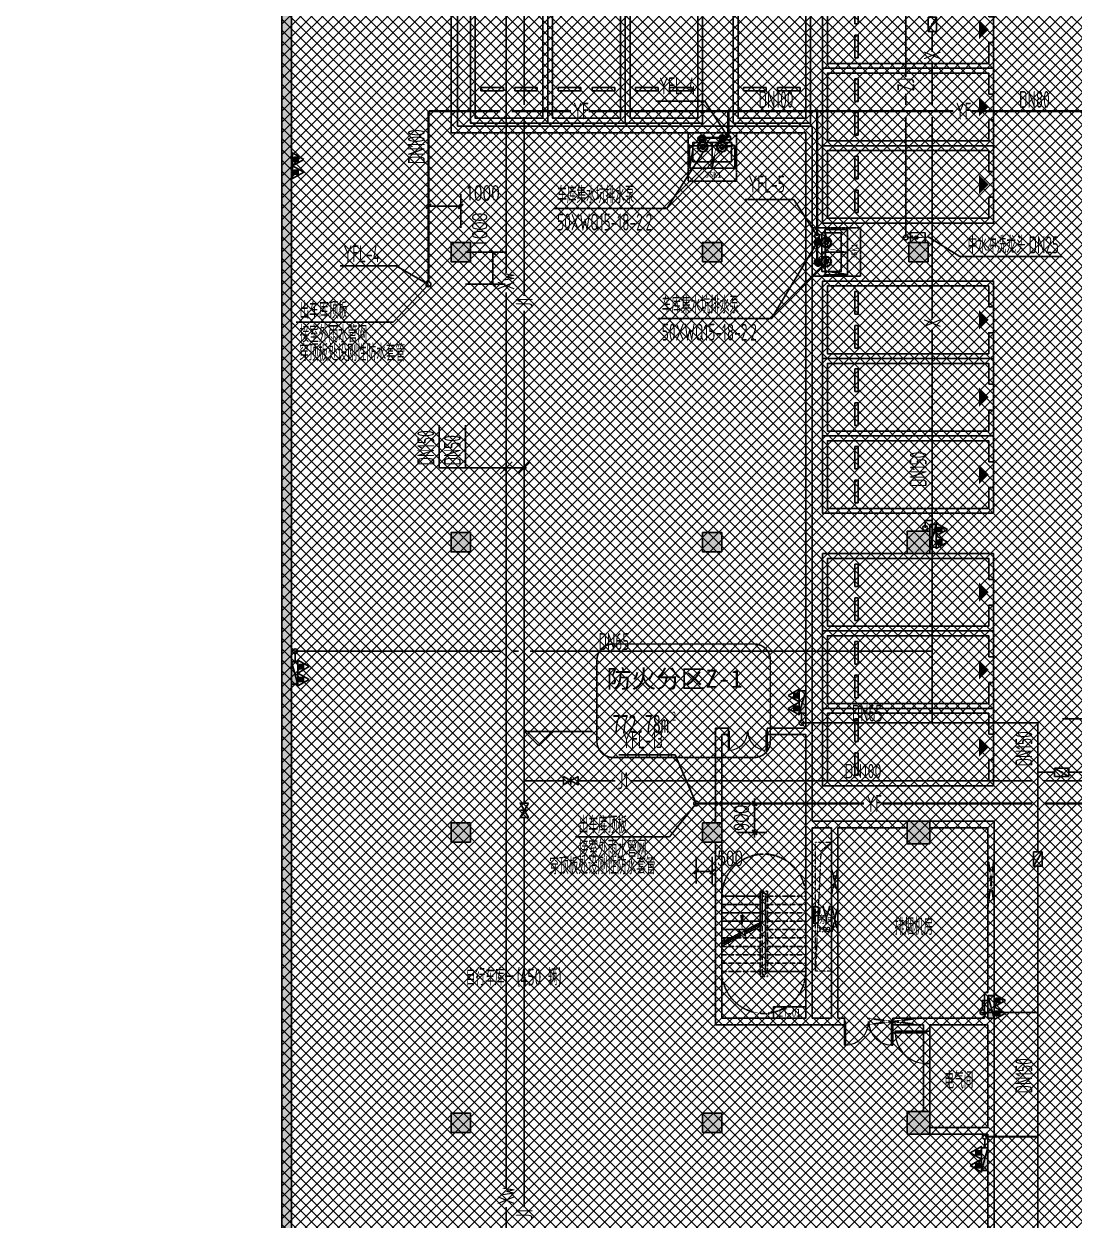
# Model space of a CAD drawing. Extents: x -2120532 to 1934524, y -1331911 to 424203.
# Drawn here: x -103459 to -70884, y -277279 to -240185 of the extents above; entities that cross this region are included whole.
import ezdxf
from ezdxf.enums import TextEntityAlignment as Align

# ---------------------------------------------------------------- set-up
doc = ezdxf.new("R2010")
doc.units = 0
doc.header["$LTSCALE"] = 10
for name, pattern in [('( Hidden )', [0.375, 0.25, -0.125]), ('DASH', [0.35, 0.25, -0.1]), ('排水', [1.1, 1, -0.1])]:
    doc.linetypes.add(name, pattern=pattern)
for name, color, linetype in [('0-绿', 3, 'Continuous'), ('0-蓝', 5, 'Continuous'), ('00-停车位', 67, 'Continuous'), ('A-COLUMN', 8, 'Continuous'), ('A-ROOM_NAME', 23, 'Continuous'), ('A-STAIR', 3, 'Continuous'), ('A-WALL', 2, 'Continuous'), ('DIM_ELEV', 3, 'Continuous'), ('DIM_SYMB', 3, 'Continuous'), ('DOOR_FIRE', 8, 'Continuous'), ('PUB_HATCH', 8, 'Continuous'), ('SPACE', 7, 'Continuous'), ('SRC-03F$0$A-SYMB-NUMB-T', 4, 'Continuous'), ('SRC-03F$0$A-WALL', 7, 'Continuous'), ('STAIR', 2, 'Continuous'), ('W-DIM_压力废', 3, 'Continuous'), ('W-DIM_消防', 3, 'Continuous'), ('W-DIM_给水', 3, 'Continuous'), ('W-EQUIP_消火栓', 7, 'Continuous'), ('W-EQUIP_灭火器', 7, 'Continuous'), ('W-PIPE-中水', 122, 'Continuous'), ('W-PIPE-压力废', 31, 'Continuous'), ('W-PIPE-消防', 1, 'Continuous'), ('W-PIPE-消防中', 1, 'Continuous'), ('W-PIPE-给水', 3, 'Continuous'), ('W-TEXT_中水', 7, 'Continuous'), ('W-TEXT_压力废', 7, 'Continuous'), ('W-TEXT_消防', 7, 'Continuous'), ('W-TEXT_给水', 7, 'Continuous'), ('W-TWT_DIM', 3, 'Continuous'), ('W-TWT_LEAD', 3, 'Continuous'), ('W-TWT_TEXT', 7, 'Continuous'), ('W-VALVE_中水', 7, 'Continuous'), ('W-VALVE_压力废', 7, 'Continuous'), ('W-VALVE_废水', 7, 'Continuous'), ('W-VALVE_消防', 7, 'Continuous'), ('W-VALVE_给水', 7, 'Continuous'), ('W-VPIPE-中水', 122, 'Continuous'), ('W-VPIPE-压力废', 31, 'Continuous'), ('W-VPIPE-消防', 1, 'Continuous'), ('WINDOW', 8, 'Continuous'), ('画水辅助', 6, 'Continuous'), ('集水坑', 4, 'Continuous')]:
    doc.layers.add(name, color=color, linetype=linetype)
doc.layers.add('GPS-污水', color=2, linetype='排水', lineweight=40)
doc.layers.add('HOLE', color=52, linetype='Continuous', lineweight=15)
doc.styles.add('8B2_01', font='simhei.ttf', dxfattribs={"width": 0.8})
doc.styles.add('8B2_02', font='tssdeng.shx', dxfattribs={"width": 0.6, "bigfont": 'TSSDCHN.shx'})
doc.styles.add('_TCH_DIM_T3', font='SIMPLEX', dxfattribs={"width": 0.705882, "bigfont": 'GBCBIG'})
doc.styles.add('_TCH_SPACE', font='SIMPLEX', dxfattribs={"height": 5, "bigfont": 'GBCBIG'})
doc.styles.add('_TWT_PIPEDN', font='TSSDENG', dxfattribs={"width": 0.8, "height": 3.5, "bigfont": 'TSSDCHN'})
doc.styles.add('SRC-03F$0$ECADI-TXT', font='simplex.shx', dxfattribs={"bigfont": 'hztxt.shx'})
doc.styles.get("Standard").update_dxf_attribs({"font": 'TSSDENG.shx', "width": 0.7, "bigfont": 'TSSDCHN.shx'})
doc.styles.add('黑体', font='simhei.ttf', dxfattribs={"width": 0.65})
doc.dimstyles.new('_TWT_ARCH&&150', dxfattribs={"dimtxt": 446.25, "dimasz": 150, "dimexe": 375, "dimexo": 450, "dimgap": 189.375, "dimtad": 1, "dimdec": 0, "dimzin": 0, "dimdsep": 46, "dimtxsty": '_TCH_DIM_T3', "dimblk": 'ARCHTICK', "dimcen": 0.09, "dimclrt": 7, "dimazin": 2, "dimtfac": 1, "dimtdec": 0, "dimtix": 1, "dimtmove": 2, "dimatfit": 3, "dimfxl": 0, "dimtolj": 1, "dimtzin": 0, "dimarcsym": 0})

# ---------------------------------------------------------------- blocks, each defined once
blk = doc.blocks.new('集水坑1500x1500')
blk.add_line((750, -300), (750, -900))
at = {"linetype": '( Hidden )'}
blk.add_lwpolyline([(0, 0), (1500, 0), (1500, -1500), (0, -1500)], close=True, dxfattribs=at)
blk.add_lwpolyline([(150, -900), (150, -300), (1350, -300), (1350, -900)], close=True)
blk = doc.blocks.new('A$C2E841D35')
at = {"color": 7, "ltscale": 100}
for p, q in [((292, 381), (181, 381)), ((292, 219), (181, 219)), ((292, -219), (181, -219)), ((292, -381), (181, -381))]:
    blk.add_line(p, q, dxfattribs=at)
for centre, radius in [((150, 297), 86.2), ((150, 297), 86.2), ((430, 300), 159), ((430, 300), 159), ((430, 300), 140), ((430, 300), 140), ((430, 300), 73.2), ((430, 300), 73.2), ((150, 300), 62), ((430, 300), 56.6), ((430, 300), 56.6), ((150, -303), 86.2), ((150, -303), 86.2), ((150, -300), 62), ((430, -300), 159), ((430, -300), 159), ((430, -300), 140), ((430, -300), 140), ((430, -300), 73.2), ((430, -300), 73.2), ((430, -300), 56.6), ((430, -300), 56.6)]:
    blk.add_circle(centre, radius, dxfattribs=at)
blk = doc.blocks.new('$ATTACHMENT$00000186')
for points, const_width in [([(0, 0), (-273, 0)], 30), ([(-273, 54), (-273, -66)], 15)]:
    blk.add_lwpolyline(points, dxfattribs=dict(const_width=const_width))
at = {"const_width": 62.5}
blk.add_lwpolyline([(-139, 2, -1), (-201, 2, -1)], format="xyb", close=True, dxfattribs=at)
blk = doc.blocks.new('A$C5BDE0F02')
blk.add_lwpolyline([(0, -100), (0, 100), (-300, 100), (-300, -100)], close=True)
at = {"xscale": 0.75, "yscale": -0.75, "zscale": 0.75}
blk.add_blockref('$ATTACHMENT$00000186', (-50, 0), dxfattribs=at)
blk = doc.blocks.new('l99')
at = {"layer": 'W-TWT_TEXT'}
for p, q in [((92541, -196910), (92091, -196460)), ((94175, -196460), (92091, -196460)), ((92541, -196910), (92991, -196460))]:
    blk.add_line(p, q, dxfattribs=at)
blk = doc.blocks.new('车位2400x5300')
at = {"layer": '00-停车位', "color": 251}
for p, q in [((-875, -1000), (-175, -1000)), ((-875, -1100), (-875, -1000)), ((-875, -1100), (-175, -1100)), ((-175, -1100), (-175, -1000)), ((175, -1000), (875, -1000)), ((175, -1100), (175, -1000)), ((175, -1100), (875, -1100)), ((875, -1100), (875, -1000)), ((400, -5300), (-400, -5300))]:
    blk.add_line(p, q, dxfattribs=at)
blk.add_lwpolyline([(400, -5150), (400, -5300), (1200, -5300), (1200, 0), (-1200, 0), (-1200, -5300), (-400, -5300), (-400, -5150), (-1050, -5150), (-1050, -150), (1050, -150), (1050, -5150), (400, -5150)], dxfattribs=at)
blk.add_lwpolyline([(0, -5150, 0, 600, 0), (0, -4850, 600, 600, 0)], format="xyseb", dxfattribs=at)
blk = doc.blocks.new('A$C10817FE3')
at = {"layer": '0-蓝', "color": 9, "linetype": 'DASH', "ltscale": 3, "const_width": 50}
blk.add_lwpolyline([(-198462, -100423), (-194083, -100423, 0.414214), (-193583, -99923), (-193583, -97403, 0.414214), (-194083, -96903), (-198462, -96903, 0.414214), (-198962, -97403), (-198962, -99923, 0.414214)], format="xyb", close=True, dxfattribs=at)
at = {"layer": '0-绿', "color": 0, "linetype": 'DASH', "style": '黑体'}
blk.add_text('防火分区Z-1', height=563.3, dxfattribs=at).set_placement((-198665, -98262))
at = {"layer": '0-绿', "color": 0, "linetype": 'DASH', "style": '黑体', "width": 0.65}
for s, height, p in [('2', 282, (-196634, -99279)), ('772.78m', 563.3, (-198477, -99654))]:
    blk.add_text(s, height=height, dxfattribs=at).set_placement(p)
blk = doc.blocks.new('人防集水坑')
at = {"layer": 'GPS-污水', "color": 8, "linetype": '排水'}
for centre in [(307561, 701151), (307561, 700451)]:
    blk.add_circle(centre, 75, dxfattribs=at)
at = {"layer": '集水坑', "color": 8, "linetype": 'DASH', "ltscale": 0.5}
blk.add_lwpolyline([(306241, 700051), (306241, 701551), (307741, 701551), (307741, 700051)], close=True, dxfattribs=at)
at = {"layer": '集水坑', "color": 8, "linetype": 'Continuous', "ltscale": 0.5}
for points in [[(306641, 701501), (306641, 700801), (307341, 700801), (307341, 701501)], [(306641, 700801), (306641, 700101), (307341, 700101), (307341, 700801)]]:
    blk.add_lwpolyline(points, close=True, dxfattribs=at)
at = {"layer": '集水坑', "color": 8, "linetype": 'DASH', "ltscale": 0.5}
for points in [[(307341, 700801), (307237, 701397), (306641, 701501)], [(307347, 700101), (307243, 700697), (306647, 700801)]]:
    blk.add_lwpolyline(points, dxfattribs=at)
blk = doc.blocks.new('SRC-03F$0$ECADI-TAG-CODE')
at = {"layer": 'SRC-03F$0$A-SYMB-NUMB-T', "color": 1}
blk.add_lwpolyline([(3.41, 8.1), (13.41, 8.1), (13.41, 4.6), (3.41, 4.6)], close=True, dxfattribs=at)
at = {"layer": 'SRC-03F$0$A-SYMB-NUMB-T', "style": 'SRC-03F$0$ECADI-TXT', "width": 0.7}
blk.add_attdef('CODE', text='', height=2.5, dxfattribs=at).set_placement((8.41, 6.35), align=Align.MIDDLE_CENTER)
blk = doc.blocks.new('_FZH')
blk.add_lwpolyline([(-0.5, -0.5), (0.5, -0.5), (0.5, 0.5), (-0.5, 0.5)], close=True)
at = {"layer": 'PUB_HATCH'}
blk.add_solid([(-0.5, -0.5), (0.5, -0.5), (-0.5, 0.5), (0.5, 0.5)], dxfattribs=at)
blk = doc.blocks.new('$DorLib2D$00000002')
for p, q in [((-0.5, 0), (-0.5, 0.4875)), ((-0.475, 0.4875), (-0.5, 0.4875)), ((-0.475, 0), (-0.475, 0.4875)), ((0.475, 0), (0.475, 0.4875)), ((0.475, 0.4875), (0.5, 0.4875)), ((0.5, 0), (0.5, 0.4875)), ((-0.5, 0), (-0.475, 0)), ((0.5, 0), (0.475, 0))]:
    blk.add_line(p, q)
at = {"lineweight": 13}
for centre, start, end in [((-0.4875, 0), 0, 88.53072), ((0.4875, 0), 91.46928, 180)]:
    blk.add_arc(centre, 0.4875, start, end, dxfattribs=at)
blk = doc.blocks.new('$DorLib2D$00000001')
for p, q in [((0.45, 0.975), (0.5, 0.975)), ((0.45, 0), (0.45, 0.975)), ((0.5, 0), (0.5, 0.975)), ((0.5, 0), (0.45, 0))]:
    blk.add_line(p, q)
at = {"lineweight": 13}
blk.add_arc((0.475, 0), 0.975, 91.4693, 180, dxfattribs=at)
blk = doc.blocks.new('_ArchTick')
at = {"color": 0, "linetype": 'ByBlock', "const_width": 0.4}
blk.add_lwpolyline([(-0.5, -0.5), (0.5, 0.5)], dxfattribs=at)
blk = doc.blocks.new('*D242')
at = {"layer": 'Defpoints', "color": 0, "transparency": 16777216}
for p in [(-89909, -245840), (-90909, -246960), (-89909, -246960)]:
    blk.add_point(p, dxfattribs=at)
at = {"layer": 'W-TWT_DIM', "color": 0, "lineweight": -2, "transparency": 16777216}
for p, q in [((-90909, -246510), (-90909, -245465)), ((-89909, -246510), (-89909, -245465)), ((-90909, -245840), (-89909, -245840))]:
    blk.add_line(p, q, dxfattribs=at)
at = {"layer": 'W-TWT_DIM', "color": 0, "lineweight": -2, "transparency": 16777216, "xscale": 150, "yscale": 150, "zscale": 150, "rotation": 180}
blk.add_blockref('_ArchTick', (-90909, -245840), dxfattribs=at)
at = {"layer": 'W-TWT_DIM', "color": 0, "lineweight": -2, "transparency": 16777216, "xscale": 150, "yscale": 150, "zscale": 150}
blk.add_blockref('_ArchTick', (-89909, -245840), dxfattribs=at)
at = {"layer": 'W-TWT_DIM', "color": 7, "transparency": 16777216, "insert": (-89234, -245427), "char_height": 446.2, "attachment_point": 5, "style": '_TCH_DIM_T3'}
blk.add_mtext('\\A1;1000', dxfattribs=at)
blk = doc.blocks.new('*D243')
at = {"layer": 'Defpoints', "color": 0, "transparency": 16777216}
for p in [(-90209, -247260), (-88909, -247260), (-90209, -248260)]:
    blk.add_point(p, dxfattribs=at)
at = {"layer": 'W-TWT_DIM', "color": 0, "lineweight": -2, "transparency": 16777216}
for p, q in [((-89759, -247260), (-88534, -247260)), ((-88909, -248260), (-88909, -247260)), ((-89759, -248260), (-88534, -248260))]:
    blk.add_line(p, q, dxfattribs=at)
at = {"layer": 'W-TWT_DIM', "color": 0, "lineweight": -2, "transparency": 16777216, "xscale": 150, "yscale": 150, "zscale": 150}
for p, rotation in [((-88909, -247260), 90), ((-88909, -248260), 270)]:
    blk.add_blockref('_ArchTick', p, dxfattribs=dict(at, rotation=rotation))
at = {"layer": 'W-TWT_DIM', "color": 7, "transparency": 16777216, "insert": (-89321, -246585), "char_height": 446.2, "attachment_point": 5, "rotation": 90, "style": '_TCH_DIM_T3'}
blk.add_mtext('\\A1;1000', dxfattribs=at)
blk = doc.blocks.new('*D272')
at = {"layer": 'Defpoints', "color": 0, "transparency": 16777216}
for p in [(-82609, -265560), (-82109, -265560), (-82109, -266469)]:
    blk.add_point(p, dxfattribs=at)
at = {"layer": 'W-TWT_DIM', "color": 0, "lineweight": -2, "transparency": 16777216}
for p, q in [((-82609, -266010), (-82609, -266844)), ((-82109, -266010), (-82109, -266844)), ((-82609, -266469), (-82109, -266469))]:
    blk.add_line(p, q, dxfattribs=at)
at = {"layer": 'W-TWT_DIM', "color": 0, "lineweight": -2, "transparency": 16777216, "xscale": 150, "yscale": 150, "zscale": 150, "rotation": 180}
blk.add_blockref('_ArchTick', (-82609, -266469), dxfattribs=at)
at = {"layer": 'W-TWT_DIM', "color": 0, "lineweight": -2, "transparency": 16777216, "xscale": 150, "yscale": 150, "zscale": 150}
blk.add_blockref('_ArchTick', (-82109, -266469), dxfattribs=at)
at = {"layer": 'W-TWT_DIM', "color": 7, "transparency": 16777216, "insert": (-81554, -266057), "char_height": 446.2, "attachment_point": 5, "style": '_TCH_DIM_T3'}
blk.add_mtext('\\A1;500', dxfattribs=at)
blk = doc.blocks.new('*D273')
at = {"layer": 'Defpoints', "color": 0, "transparency": 16777216}
for p in [(-81809, -264360), (-80793, -264360), (-81809, -265260)]:
    blk.add_point(p, dxfattribs=at)
at = {"layer": 'W-TWT_DIM', "color": 0, "lineweight": -2, "transparency": 16777216}
for p, q in [((-81359, -264360), (-80418, -264360)), ((-80793, -264360), (-80793, -264210)), ((-80793, -265260), (-80793, -264360)), ((-81359, -265260), (-80418, -265260)), ((-80793, -265260), (-80793, -265410))]:
    blk.add_line(p, q, dxfattribs=at)
at = {"layer": 'W-TWT_DIM', "color": 0, "lineweight": -2, "transparency": 16777216, "xscale": 150, "yscale": 150, "zscale": 150}
for p, rotation in [((-80793, -264360), 270), ((-80793, -265260), 90)]:
    blk.add_blockref('_ArchTick', p, dxfattribs=dict(at, rotation=rotation))
at = {"layer": 'W-TWT_DIM', "color": 7, "transparency": 16777216, "insert": (-81205, -264810), "char_height": 446.2, "attachment_point": 5, "rotation": 90, "style": '_TCH_DIM_T3'}
blk.add_mtext('\\A1;900', dxfattribs=at)
blk = doc.blocks.new('$TwtSys$00000434')
for p, q in [((-0.5, 0.5), (-0.5, -0.5)), ((-0.5, -0.5), (0.5, 0.5)), ((0.5, 0.5), (-0.5, 0.5)), ((0.5, -0.5), (0.5, 0.5)), ((-0.5, -0.5), (0.5, -0.5))]:
    blk.add_line(p, q)
blk.add_solid([(0.5, -0.5), (0.5, 0.5), (-0.5, -0.5)])
blk = doc.blocks.new('$VALVE$00000316')
for p, q in [((-125, 72), (125, -72)), ((-125, 72), (-125, -72)), ((-125, 72), (125, 72)), ((125, 72), (125, -72)), ((-125, -72), (125, -72))]:
    blk.add_line(p, q)
at = {"const_width": 21.1}
blk.add_lwpolyline([(-11, 0, 1), (11, 0, 1)], format="xyb", close=True, dxfattribs=at)
for p in [(-125, 0), (125, 0)]:
    blk.add_point(p)
at = {"color": 7, "flags": 9}
for tag in ['XSIZE', 'YSIZE']:
    blk.add_attdef(tag, (0, 0), '', height=0.5, dxfattribs=at)
blk = doc.blocks.new('$TwtSys$00000546')
h = blk.add_hatch()
h.set_pattern_fill('ANSI31', color=256, scale=200, style=0)
h.set_pattern_definition([(45, (-38543.802, -6670.83), (-17.67767, 17.67767), [])])
h.paths.add_polyline_path([(-65, 174), (65, 174), (65, 44), (-65, 44)])
for points in [[(0, 344), (-198, 0), (198, 0)], [(-65, 174), (65, 174), (65, 44), (-65, 44)]]:
    blk.add_lwpolyline(points, close=True)
blk = doc.blocks.new('$VALVE$00000296')
for points in [[(-125, 72), (-125, -72), (125, 72), (125, -72), (-125, 72)], [(0, 60), (0, -64)]]:
    blk.add_lwpolyline(points)
for p in [(-125, 0), (125, 0)]:
    blk.add_point(p)
blk = doc.blocks.new('A$C1C3C0163')
h = blk.add_hatch()
h.set_pattern_fill('ANSI37', color=8, scale=150)
h.set_pattern_definition([(45, (-601697.23, -233886.27), (-168.3798, 168.3798), []), (135, (-601697.23, -233886.27), (-168.3798, -168.3798), [])])
h.paths.add_polyline_path([(-80300, 5300), (-80300, -9000), (-62000, -9000), (-62000, -64625), (-76750, -64625), (-76750, -62675), (-73875, -62675), (-73775, -57275), (-100380, -57275), (-100572, -124002), (-71150, -123999), (-71150, -126437), (-63509, -133383), (-65550, -135650), (-61611, -139196), (-83885, -163934), (-83885, -174096), (-119589, -213750), (-196450, -213750), (-196450, -207800), (-209700, -193450), (-209700, -169150), (-201700, -169149), (-201700, 5300), (-192675, 5300)])

msp = doc.modelspace()

# ---------------------------------------------------------------- hatches: boundary and pattern name
at = {"layer": 'PUB_HATCH'}
msp.add_hatch(color=8, dxfattribs=at).paths.add_polyline_path([(-95158.6, -220260.4), (-95458.6, -220260.4), (-95458.6, -287560.4), (-95158.6, -287560.4)])
at = {"layer": 'W-PIPE-消防'}
for points in [[(-72008.9, -261857.4), (-72008.9, -261831.1), (-71982.7, -261831.1)], [(-72008.9, -261857.4), (-71982.7, -261857.4), (-71982.7, -261831.1)], [(-73725.8, -270474.1), (-73752, -270474.1), (-73752, -270447.9)], [(-73725.8, -270474.1), (-73725.8, -270447.9), (-73752, -270447.9)]]:
    msp.add_hatch(color=256, dxfattribs=at).paths.add_polyline_path(points)

# ---------------------------------------------------------------- linework, layer by layer
at = {"color": 8, "linetype": 'DASH'}
for points in [[(-73358.6, -265984.4), (-73558.6, -267584.4)], [(-73358.6, -267584.4), (-73558.6, -265984.4)], [(-78408.6, -267184.4), (-78208.6, -266384.4)], [(-78408.6, -266384.4), (-78208.6, -267184.4)], [(-78208.6, -267498.7), (-78408.6, -268398.7)], [(-78208.6, -268398.7), (-78408.6, -267498.7)], [(-75698, -271020.4), (-77298, -271220.4)], [(-77298, -271020.4), (-75698, -271220.4)]]:
    msp.add_lwpolyline(points, dxfattribs=at)
at = {"layer": 'A-STAIR', "color": 8}
for p, q in [((-81808.6, -267230.4), (-81808.6, -268725.2)), ((-80618.6, -267230.4), (-81808.6, -267230.4)), ((-80618.6, -267110.4), (-80618.6, -268106.8)), ((-80558.6, -267110.4), (-80618.6, -267110.4)), ((-80558.6, -267110.4), (-80558.6, -268075.6)), ((-80558.6, -267230.4), (-80558.6, -268075.6)), ((-80618.6, -267490.4), (-81808.6, -267490.4)), ((-80618.6, -267750.4), (-81808.6, -267750.4)), ((-80618.6, -268010.4), (-81808.6, -268010.4)), ((-81103.9, -268359), (-80558.6, -268075.6)), ((-80933.4, -268270.4), (-81808.6, -268270.4)), ((-81808.6, -268725.2), (-81245.6, -268432.6)), ((-81433.8, -268530.4), (-81808.6, -268530.4)), ((-81245.6, -268432.6), (-81274.7, -268300.8)), ((-81274.7, -268300.8), (-81076.6, -268482.7)), ((-81076.6, -268482.7), (-81103.9, -268359))]:
    msp.add_line(p, q, dxfattribs=at)
at = {"layer": 'A-STAIR', "color": 8, "linetype": 'DASH'}
for p, q in [((-81808.6, -267230.4), (-81808.6, -268668.8)), ((-80618.6, -267230.4), (-81808.6, -267230.4)), ((-80398.6, -267080.4), (-80618.6, -267080.4)), ((-80618.6, -267080.4), (-80618.6, -268050.5)), ((-80458.6, -267140.4), (-80558.6, -267140.4)), ((-80558.6, -267140.4), (-80558.6, -268019.3)), ((-80558.6, -267230.4), (-80558.6, -268019.3)), ((-80558.6, -267230.4), (-80458.6, -267230.4)), ((-80458.6, -269660.4), (-80458.6, -267140.4)), ((-80458.6, -269570.4), (-80458.6, -267230.4)), ((-80398.6, -269720.4), (-80398.6, -267080.4)), ((-80398.6, -267230.4), (-79208.6, -267230.4)), ((-79208.6, -269570.4), (-79208.6, -267230.4)), ((-80618.6, -267490.4), (-81808.6, -267490.4)), ((-80618.6, -267750.4), (-81808.6, -267750.4)), ((-80398.6, -267490.4), (-79208.6, -267490.4)), ((-80398.6, -267750.4), (-79208.6, -267750.4)), ((-80618.6, -268010.4), (-81808.6, -268010.4)), ((-80558.6, -268019.3), (-81115.1, -268308.4)), ((-80558.6, -268132), (-81092.7, -268409.5)), ((-80618.6, -268163.2), (-80618.6, -269720.4)), ((-80558.6, -268132), (-80558.6, -269570.4)), ((-80558.6, -268132), (-80558.6, -269660.4)), ((-80398.6, -268010.4), (-79208.6, -268010.4)), ((-81041.9, -268270.4), (-81808.6, -268270.4)), ((-81256.8, -268382.1), (-81808.6, -268668.8)), ((-81234.5, -268483.2), (-81808.6, -268781.5)), ((-81542.2, -268530.4), (-81808.6, -268530.4)), ((-80618.6, -268530.4), (-81325.4, -268530.4)), ((-81076.6, -268482.7), (-81274.7, -268300.8)), ((-81274.7, -268300.8), (-81234.5, -268483.2)), ((-81115.1, -268308.4), (-81076.6, -268482.7)), ((-80618.6, -268270.4), (-80825, -268270.4)), ((-80398.6, -268270.4), (-79208.6, -268270.4)), ((-80398.6, -268530.4), (-79208.6, -268530.4)), ((-81808.6, -268781.5), (-81808.6, -269570.4)), ((-80618.6, -268790.4), (-81808.6, -268790.4)), ((-80398.6, -268790.4), (-79208.6, -268790.4)), ((-80618.6, -269050.4), (-81808.6, -269050.4)), ((-80398.6, -269050.4), (-79208.6, -269050.4)), ((-80618.6, -269310.4), (-81808.6, -269310.4)), ((-80618.6, -269570.4), (-81808.6, -269570.4)), ((-81808.6, -269570.4), (-81808.6, -271020.4)), ((-80618.6, -269570.4), (-81808.6, -269570.4)), ((-80458.6, -269570.4), (-80558.6, -269570.4)), ((-80558.6, -269660.4), (-80458.6, -269660.4)), ((-80398.6, -269310.4), (-79208.6, -269310.4)), ((-80398.6, -269570.4), (-79208.6, -269570.4)), ((-79208.6, -269570.4), (-80398.6, -269570.4)), ((-79208.6, -271020.4), (-79208.6, -269570.4)), ((-80618.6, -269720.4), (-80398.6, -269720.4)), ((-81808.6, -271020.4), (-79208.6, -271020.4))]:
    msp.add_line(p, q, dxfattribs=at)
at = {"layer": 'A-WALL', "color": 8}
for p, q in [((-95458.6, -220260.4), (-95458.6, -287560.4)), ((-95158.6, -220260.4), (-95158.6, -287560.4)), ((-90208.6, -239860.4), (-90208.6, -243560.4)), ((-90008.6, -239760.4), (-90008.6, -243360.4)), ((-90208.6, -243560.4), (-79208.6, -243560.4)), ((-90008.6, -243360.4), (-79008.6, -243360.4)), ((-79208.6, -243560.4), (-79208.6, -262020.4)), ((-79008.6, -243360.4), (-79008.6, -262120.4)), ((-82008.6, -262020.4), (-82008.6, -264960.4)), ((-81608.6, -262020.4), (-82008.6, -262020.4)), ((-81808.6, -262220.4), (-81808.6, -264960.4)), ((-81808.6, -262220.4), (-81608.6, -262220.4)), ((-81608.6, -262220.4), (-81608.6, -262020.4)), ((-79208.6, -262020.4), (-80408.6, -262020.4)), ((-80408.6, -262020.4), (-80408.6, -262220.4)), ((-80408.6, -262220.4), (-79208.6, -262220.4)), ((-79208.6, -262220.4), (-79208.6, -265010.4)), ((-79008.6, -262120.4), (-79008.6, -264910.4)), ((-79208.6, -265010.4), (-79208.6, -271020.4)), ((-79008.6, -264910.4), (-78208.6, -264910.4)), ((-79008.6, -265110.4), (-78408.6, -265110.4)), ((-79008.6, -265110.4), (-79008.6, -271020.4)), ((-78408.6, -265110.4), (-78408.6, -271020.4)), ((-78208.6, -264910.4), (-76058.6, -264910.4)), ((-78208.6, -265110.4), (-78208.6, -271020.4)), ((-78208.6, -265110.4), (-76058.6, -265110.4)), ((-75358.6, -264910.4), (-73358.6, -264910.4)), ((-75358.6, -265110.4), (-73558.6, -265110.4)), ((-73558.6, -265110.4), (-73558.6, -270220.4)), ((-73358.6, -264910.4), (-73358.6, -270320.4)), ((-82008.6, -265560.4), (-82008.6, -271220.4)), ((-81808.6, -265560.4), (-81808.6, -271020.4)), ((-73558.6, -270220.4), (-73658.6, -270220.4)), ((-73658.6, -270220.4), (-73658.6, -271020.4)), ((-73358.6, -270320.4), (-73558.6, -270320.4)), ((-73558.6, -270320.4), (-73558.6, -271020.4)), ((-81808.6, -271020.4), (-79208.6, -271020.4)), ((-79008.6, -271020.4), (-78408.6, -271020.4)), ((-78008.6, -271020.4), (-78208.6, -271020.4)), ((-78008.6, -271220.4), (-78008.6, -271020.4)), ((-75458.6, -271020.4), (-76508.6, -271020.4)), ((-76508.6, -271020.4), (-76508.6, -271220.4)), ((-75458.6, -271020.4), (-73658.6, -271020.4)), ((-73558.6, -271020.4), (-73358.6, -271020.4)), ((-73358.6, -271020.4), (-73358.6, -274510.4)), ((-82008.6, -271220.4), (-79107.4, -271220.4)), ((-79108.6, -271220.4), (-78208.6, -271220.4)), ((-78208.6, -271220.4), (-78008.6, -271220.4)), ((-76508.6, -271220.4), (-75558.6, -271220.4)), ((-75558.6, -271220.4), (-75558.6, -271420.4)), ((-75558.6, -271420.4), (-75358.6, -271420.4)), ((-75358.6, -271420.4), (-75358.6, -271220.4)), ((-75358.6, -271220.4), (-73608.6, -271220.4)), ((-73608.6, -271220.4), (-73558.6, -271220.4)), ((-73558.6, -271220.4), (-73558.6, -274410.4)), ((-75358.6, -272420.4), (-75558.6, -272420.4)), ((-75558.6, -272420.4), (-75558.6, -273910.4)), ((-75358.6, -273910.4), (-75358.6, -272420.4)), ((-75358.6, -274410.4), (-73558.6, -274410.4)), ((-75358.6, -274610.4), (-73558.6, -274610.4)), ((-73558.6, -274610.4), (-73558.6, -281260.4)), ((-73358.6, -274510.4), (-73358.6, -281360.4))]:
    msp.add_line(p, q, dxfattribs=at)
at = {"layer": 'DIM_ELEV', "color": 8}
for p, q in [((-87482.8, -262574.3), (-87932.8, -262124.3)), ((-87932.8, -262124.3), (-85825.1, -262124.3)), ((-87482.8, -262574.3), (-87032.8, -262124.3))]:
    msp.add_line(p, q, dxfattribs=at)
at = {"layer": 'DIM_SYMB', "color": 8}
msp.add_lwpolyline([(-81183.6, -267100.4, 0, 0, 0), (-81183.6, -268270.4, 0, 120, 0), (-81183.6, -267820.4, 0, 0, 0)], format="xyseb", dxfattribs=at)
at = {"layer": 'HOLE', "color": 8, "linetype": 'DASH'}
msp.add_lwpolyline([(-78408.6, -269560.4), (-78907.4, -269560.4), (-78907.4, -265560.4), (-78408.6, -265560.4)], close=True, dxfattribs=at)
msp.add_lwpolyline([(-78408.6, -265560.4), (-78737.8, -265836.4), (-78907.4, -269560.4)], dxfattribs=at)
at = {"layer": 'STAIR', "color": 8, "linetype": 'DASH'}
for centre, start, end in [((-80508.6, -267230.4), 0, 180), ((-80508.6, -269570.4), 180, 0)]:
    msp.add_arc(centre, 1300, start, end, dxfattribs=at)
at = {"layer": 'W-DIM_压力废', "linetype": 'ByBlock'}
for p, q in [((-82334.8, -242580.4, 0), (-83852.8, -242580.4, 0)), ((-81608.5, -243714.8, 0), (-82334.8, -242580.4, 0)), ((-79580.6, -245625.9, 0), (-81086.9, -245625.9, 0)), ((-78854.3, -246760.3, 0), (-79580.6, -245625.9, 0)), ((-83262.6, -262855.5, -2000), (-85006.8, -262855.5, -2000)), ((-82608.5, -264360.5, -2000), (-83262.6, -262855.5, -2000))]:
    msp.add_line(p, q, dxfattribs=at)
at = {"layer": 'W-DIM_压力废'}
for p, q in [((-91908.9, -247681.5, 6000), (-93653.2, -247681.5, 6000)), ((-90909.1, -248260.4, 6000), (-91908.9, -247681.5, 6000))]:
    msp.add_line(p, q, dxfattribs=at)
at = {"layer": 'W-DIM_给水'}
for p, q in [((-90909.1, -248260.4), (-92002, -249433.1)), ((-92002, -249433.1), (-95013.8, -249433.1)), ((-90581.4, -253952.5), (-90581.4, -252624)), ((-89756.4, -253952.5), (-89756.4, -252624)), ((-89756.4, -253952.5), (-90581.4, -253952.5)), ((-87865.3, -253952.5), (-89756.4, -253952.5)), ((-88317.5, -253766.9), (-88688.7, -254138.1)), ((-88125.9, -254138.1), (-87754.7, -253766.9)), ((-82608.5, -264360.5), (-83429.8, -265393.9)), ((-83429.8, -265393.9), (-86352.2, -265393.9))]:
    msp.add_line(p, q, dxfattribs=at)
at = {"layer": 'W-PIPE-中水', "ltscale": 1.5, "const_width": 52.5}
for points in [[(-76106.7, -233985.4), (-76106.7, -241833.7)], [(-76106.7, -242347.2), (-76106.7, -242700.7)], [(-76106.7, -243075.7), (-76106.7, -246809.5)], [(-76031.7, -246809.5), (-75732.1, -246809.5)]]:
    msp.add_lwpolyline(points, dxfattribs=at)
at = {"layer": 'W-PIPE-压力废', "ltscale": 1.5, "const_width": 75}
for points in [[(-88679.4, -242888.2), (-90909.1, -242888.2)], [(-90909.1, -248186.2), (-90909.1, -242888.2)], [(-86491.5, -242888.2), (-88326.9, -242888.2)], [(-74625.5, -242888.2), (-85941.6, -242888.2)], [(-81608.5, -243714.8), (-81608.5, -242888.2)], [(-78854.3, -246760.3), (-78854.3, -242888.2)], [(-68136.2, -242888.2), (-74075.7, -242888.2)], [(-82419.8, -243714.8), (-81683.5, -243714.8)], [(-78854.3, -247571.6), (-78854.3, -246835.3)], [(-77399.6, -264360.5), (-82537.9, -264360.5)], [(-72185.2, -264360.5), (-76849.8, -264360.5)], [(-68426.3, -264360.5), (-71832.7, -264360.5)]]:
    msp.add_lwpolyline(points, dxfattribs=at)
at = {"layer": 'W-PIPE-消防', "ltscale": 1.5, "const_width": 52.5}
for points in [[(-75283.6, -241051.1), (-75283.6, -240421.3)], [(-75283.6, -242700.7), (-75283.6, -241370.7)], [(-75283.6, -249353.8), (-75283.6, -243075.7)], [(-75283.6, -255586.4), (-75283.6, -249673.4)], [(-75507.2, -255586.4), (-75283.6, -255586.4)], [(-75507.2, -255816.3), (-75507.2, -255586.4)], [(-75283.6, -261857.4), (-75283.6, -255586.4)], [(-95045.4, -259638.2), (-88679.4, -259638.2)], [(-88326.9, -259638.2), (-88116.5, -259638.2)], [(-87764, -259638.2), (-75283.6, -259638.2)], [(-95045.4, -259713.2), (-95045.4, -259964.5)], [(-79339.2, -261782.4), (-79339.2, -261537.6)], [(-79339.2, -261857.4), (-75283.6, -261857.4)], [(-75283.6, -261857.4), (-72008.9, -261857.4)], [(-72008.9, -263390.9), (-72008.9, -261857.4)], [(-72008.9, -265855.3), (-72008.9, -263390.9)], [(-72008.9, -263390.9), (-71495.1, -263390.9)], [(-71045.8, -263390.9), (-68426.3, -263390.9)], [(-72008.9, -270837.1), (-72008.9, -266304.7)], [(-73725.8, -270762.1), (-73725.8, -270474.1)], [(-73725.8, -270474.1), (-73558.6, -270474.1)], [(-73725.8, -270837.1), (-72008.9, -270837.1)], [(-72008.9, -274692.4), (-72008.9, -270837.1)], [(-73652.5, -274692.4), (-72008.9, -274692.4)], [(-73652.5, -274767.4), (-73652.5, -275042.6)], [(-72008.9, -278727.9), (-72008.9, -274692.4)]]:
    msp.add_lwpolyline(points, dxfattribs=at)
at = {"layer": 'W-PIPE-消防中', "color": 5, "ltscale": 1.5, "const_width": 52.5}
for points in [[(-88503.1, -237637.2), (-88503.1, -247922)], [(-88503.1, -248508.1), (-88503.1, -276285.1)], [(-88503.1, -276871.3), (-88503.1, -279750.1)]]:
    msp.add_lwpolyline(points, dxfattribs=at)
at = {"layer": 'W-PIPE-给水', "ltscale": 1.5, "const_width": 52.5}
for points in [[(-87940.3, -242700.7), (-87940.3, -237082.2)], [(-87940.3, -248621.5), (-87940.3, -243075.7)], [(-87940.3, -263653.9), (-87940.3, -249074.3)], [(-87940.3, -263653.9), (-86720.8, -263653.9)], [(-87940.3, -264346.6), (-87940.3, -263653.9)], [(-86270.8, -263653.9), (-85118.3, -263653.9)], [(-84665.4, -263653.9), (-72185.2, -263653.9)], [(-71832.7, -263653.9), (-68426.3, -263653.9)], [(-87940.3, -276887.2), (-87940.3, -264796.6)]]:
    msp.add_lwpolyline(points, dxfattribs=at)
at = {"layer": 'W-TWT_LEAD'}
for p, q in [((-82394.3, -244166.3), (-83517.8, -245909.2)), ((-81794.3, -244166.3), (-83517.8, -245909.2)), ((-83517.8, -245909.2), (-87024.1, -245909.2)), ((-78851.3, -246959.5), (-80270.6, -249321.5)), ((-75439.9, -246765.9), (-74425, -247401.7)), ((-74425, -247401.7), (-71255.1, -247401.7)), ((-78547.1, -247578.6), (-80270.6, -249321.5)), ((-80270.6, -249321.5), (-83776.9, -249321.5))]:
    msp.add_line(p, q, dxfattribs=at)
at = {"layer": 'W-VPIPE-中水'}
msp.add_circle((-76106.7, -246809.5), 75, dxfattribs=at)
at = {"layer": 'W-VPIPE-压力废', "linetype": 'ByBlock'}
for centre in [(-81608.5, -243714.8), (-78854.3, -246760.3), (-82608.5, -264360.5)]:
    msp.add_circle(centre, 75, dxfattribs=at)
at = {"layer": 'W-VPIPE-压力废'}
msp.add_circle((-90909.1, -248260.4), 75, dxfattribs=at)
at = {"layer": 'W-VPIPE-消防'}
for centre in [(-75507.2, -255816.3), (-95045.4, -259638.2), (-79339.2, -261857.4), (-73725.8, -270837.1), (-73652.5, -274692.4)]:
    msp.add_circle(centre, 75, dxfattribs=at)
at = {"layer": 'WINDOW', "color": 8}
for p, q in [((-75558.6, -271420.4), (-75558.6, -272420.4)), ((-75358.6, -271420.4), (-75358.6, -272420.4))]:
    msp.add_line(p, q, dxfattribs=at)

# ---------------------------------------------------------------- block references
at = {"color": 8}
msp.add_blockref('A$C10817FE3', (113277.6, -162510.4), dxfattribs=at)
at = {"layer": '00-停车位', "color": 8}
for p, rotation in [((-88408.6, -243260.4), 180), ((-86008.6, -243260.4), 180), ((-83608.6, -243260.4), 180), ((-80258.6, -243260.4), 180), ((-78683.6, -240360.4), 90), ((-78683.6, -242760.4), 90), ((-78683.6, -245160.4), 90), ((-78683.6, -249360.4), 90), ((-78683.6, -251760.4), 90), ((-78683.6, -254160.4), 90), ((-78683.6, -257810.4), 90), ((-78683.6, -260210.4), 90), ((-78683.6, -262610.4), 90)]:
    msp.add_blockref('车位2400x5300', p, dxfattribs=dict(at, rotation=rotation))
at = {"layer": 'A-COLUMN', "color": 8, "rotation": 90}
for p, xscale, yscale, zscale in [((-89908.6, -247260.4), 600, 600, 600), ((-82108.6, -247260.4), 600, 600, 600), ((-75708.6, -247260.4), 600, 600, 600), ((-75708.6, -256260.4), 700, 700, 700), ((-89908.6, -256260.4), 600, 600, 600), ((-82108.6, -256260.4), 600, 600, 600), ((-89908.6, -265260.4), 600, 600, 600), ((-82108.6, -265260.4), 600, 600, 600), ((-75708.6, -265260.4), 700, 700, 700), ((-89908.6, -274260.4), 600, 600, 600), ((-82108.6, -274260.4), 600, 600, 600), ((-75708.6, -274260.4), 700, 700, 700)]:
    msp.add_blockref('_FZH', p, dxfattribs=dict(at, xscale=xscale, yscale=yscale, zscale=zscale))
at = {"layer": 'DOOR_FIRE', "color": 8, "xscale": 1200, "yscale": 1200, "zscale": 200, "rotation": 180}
msp.add_blockref('$DorLib2D$00000002', (-81008.6, -262120.4), dxfattribs=at)
at = {"layer": 'DOOR_FIRE', "color": 8, "xscale": -1500, "yscale": -1500, "zscale": 200}
msp.add_blockref('$DorLib2D$00000002', (-77258.6, -271120.4), dxfattribs=at)
at = {"layer": 'SRC-03F$0$A-WALL', "color": 8}
ref = msp.add_blockref('SRC-03F$0$ECADI-TAG-CODE', (-78866.5, -271480.4), dxfattribs=dict(at, xscale=-100, yscale=100, zscale=100))
ref.add_attrib('CODE', 'LT-01', dxfattribs={"layer": 'SRC-03F$0$A-SYMB-NUMB-T', "height": 250, "style": '8B2_01', "width": 0.8}).set_placement((-79707.4, -270845.4), align=Align.MIDDLE_CENTER)
at = {"layer": 'W-EQUIP_消火栓', "xscale": 700, "zscale": 700}
for p, yscale, rotation in [((-75257.4, -256060.4), -200, 89.99999999999237), ((-95058.6, -260314.5), 200, 270.0000000000076), ((-79307.4, -261212.2), -200, 269.9999999999923), ((-73458.6, -270662.9), 200, 270.0000000000076), ((-73658.6, -275392.6), -200, 269.9999999999923)]:
    msp.add_blockref('$TwtSys$00000434', p, dxfattribs=dict(at, yscale=yscale, rotation=rotation))
at = {"layer": 'W-EQUIP_灭火器'}
for p, rotation in [((-95122.9, -244384.4), 269.9999999999923), ((-95122.9, -244781.2), 269.9999999999923), ((-94958.6, -260116.1), 270.0000000000076), ((-94958.6, -260512.9), 270.0000000000076), ((-79407.4, -261013.8), 89.99999999999235), ((-79407.4, -261410.6), 89.99999999999235), ((-73358.6, -270464.5), 270.0000000000076), ((-73358.6, -270861.3), 270.0000000000076), ((-73758.6, -275194.2), 89.99999999999235), ((-73758.6, -275591), 89.99999999999235)]:
    msp.add_blockref('$TwtSys$00000546', p, dxfattribs=dict(at, rotation=rotation))
at = {"layer": 'W-EQUIP_灭火器', "yscale": -1, "rotation": 89.99999999999238}
for p in [(-75157.4, -255862), (-75157.4, -256258.8)]:
    msp.add_blockref('$TwtSys$00000546', p, dxfattribs=at)
at = {"layer": 'W-VALVE_中水', "xscale": 1.5, "yscale": 1.5, "zscale": 1.5, "rotation": 359.9320188098977}
msp.add_blockref('A$C5BDE0F02', (-75507.4, -246808.1), dxfattribs=at)
at = {"layer": 'W-VALVE_压力废', "xscale": -1}
msp.add_blockref('集水坑1500x1500', (-81358.6, -243560.4, 0), dxfattribs=at)
at = {"layer": 'W-VALVE_压力废', "xscale": -1, "rotation": 90}
msp.add_blockref('集水坑1500x1500', (-79008.6, -246510.4, 0), dxfattribs=at)
at = {"layer": 'W-VALVE_废水', "rotation": 270}
msp.add_blockref('A$C2E841D35', (-82104.8, -243567.3, 0), dxfattribs=at)
at = {"layer": 'W-VALVE_废水'}
msp.add_blockref('A$C2E841D35', (-79001.7, -247256.6, 0), dxfattribs=at)
at = {"layer": 'W-VALVE_消防', "xscale": 1.8, "yscale": 1.8, "zscale": 1.8, "rotation": 90}
for p in [(-75283.6, -240196.6), (-72008.9, -266080)]:
    msp.add_blockref('$VALVE$00000316', p, dxfattribs=at)
at = {"layer": 'W-VALVE_消防', "xscale": 1.8, "yscale": 1.8, "zscale": 1.8}
msp.add_blockref('$VALVE$00000316', (-71270.5, -263390.9), dxfattribs=at)
at = {"layer": 'W-VALVE_给水', "xscale": 1.8, "yscale": 1.8, "zscale": 1.8}
msp.add_blockref('$VALVE$00000296', (-86495.8, -263653.9), dxfattribs=at)
at = {"layer": 'W-VALVE_给水', "xscale": -1.8, "yscale": -1.8, "zscale": 1.8, "rotation": 90}
msp.add_blockref('$VALVE$00000296', (-87940.3, -264571.6), dxfattribs=at)
at = {"layer": 'WINDOW', "color": 8, "xscale": -1000, "yscale": -1000, "zscale": -1000, "rotation": 270}
msp.add_blockref('$DorLib2D$00000001', (-75458.6, -271920.4), dxfattribs=at)
at = {"layer": '画水辅助'}
msp.add_blockref('A$C1C3C0163', (106241.4, -167810.4), dxfattribs=at)
at = {"layer": '画水辅助', "xscale": -1}
msp.add_blockref('l99', (22928, -65271, 5000), dxfattribs=at)
at = {"layer": '集水坑', "color": 8, "linetype": 'Continuous'}
for p, rotation in [((618692.1, -551301.5), 90), ((228732.4, 453540.3), 180)]:
    msp.add_blockref('人防集水坑', p, dxfattribs=dict(at, rotation=rotation))

# ---------------------------------------------------------------- texts
at = {"layer": '0-绿', "color": 8, "linetype": 'DASH', "style": '黑体'}
msp.add_text('JSK1', height=179.2, dxfattribs=at).set_placement((-82334.2, -244948.4, 0))
msp.add_text('JSK1', height=179.2, rotation=90, dxfattribs=at).set_placement((-77612.7, -247505.5, 0))
at = {"layer": 'A-ROOM_NAME', "color": 8}
for s, height, style, width, p in [('PY', 563.29, '8B2_01', 0.8, (-79028.6, -268093.6)), ('排烟机房', 525, '8B2_02', 0.6, (-76449.8, -268442.1)), ('自行车库一', 525, '8B2_02', 0.6, (-89750.6, -270006)), ('(450', 525, '8B2_02', 0.6, (-88175.6, -270006)), ('辆', 525, '8B2_02', 0.6, (-87206.3, -270006)), (')', 525, '8B2_02', 0.6, (-86891.3, -270006)), ('电气间', 525, '8B2_02', 0.6, (-74906.3, -273207.9))]:
    msp.add_text(s, height=height, dxfattribs=dict(at, style=style, width=width)).set_placement(p)
at = {"layer": 'SPACE', "color": 8, "style": '_TCH_SPACE'}
msp.add_text('房间', height=241.13, dxfattribs=at).set_placement((-78836.3, -268092.6))
at = {"layer": 'SPACE', "color": 8, "style": '_TCH_SPACE', "width": 0.705882}
msp.add_text('1.99', height=148.75, dxfattribs=at).set_placement((-78830.8, -268342))
at = {"layer": 'W-DIM_压力废', "color": 7, "linetype": 'ByBlock', "style": '8B2_02', "width": 0.6}
for s, p in [('YFL-4', (-83747.8, -242370.4, 0)), ('YFL-5', (-80981.9, -245415.9, 0)), ('YFL-13', (-84901.8, -262645.5, -2000))]:
    msp.add_text(s, height=525, dxfattribs=at).set_placement(p)
at = {"layer": 'W-DIM_压力废', "color": 7, "style": '8B2_02', "width": 0.6}
msp.add_text('YFL-4', height=525, dxfattribs=at).set_placement((-93548.2, -247576.5, 6000))
at = {"layer": 'W-DIM_消防', "color": 7, "style": '8B2_02', "width": 0.6}
for p in [(-94923.4, -250643.9, 3000), (-87159.3, -266555.3)]:
    msp.add_text('穿顶板处设刚性防水套管', height=525, dxfattribs=at).set_placement(p)
at = {"layer": 'W-DIM_给水', "color": 7, "style": '8B2_02', "width": 0.6}
for s, p in [('出车库顶板', (-94908.8, -249328.1)), ('接室外雨水管网', (-94908.8, -250063.1)), ('出车库顶板', (-86247.2, -265288.9)), ('接室外雨水管网', (-86247.2, -266023.9))]:
    msp.add_text(s, height=525, dxfattribs=at).set_placement(p)
for s, p in [('DN150', (-90731.4, -253877.5)), ('DN50', (-89906.4, -253877.5))]:
    msp.add_text(s, height=525, rotation=90, dxfattribs=at).set_placement(p)
at = {"layer": 'W-TEXT_中水', "style": '8B2_02', "width": 0.6}
msp.add_text('ZJ', height=525, rotation=90, dxfattribs=at).set_placement((-75844.2, -242272.2))
at = {"layer": 'W-TEXT_压力废', "style": '8B2_02', "width": 0.6}
for p in [(-86416.5, -243150.7), (-74550.5, -243150.7), (-77324.6, -264623)]:
    msp.add_text('YF', height=525, dxfattribs=at).set_placement(p)
at = {"layer": 'W-TEXT_消防', "style": '8B2_02', "width": 0.6}
for s, p in [('X', (-75021.1, -241295.7)), ('Xw', (-88240.6, -248433.1)), ('X', (-75021.1, -249598.4)), ('DN150', (-75455.6, -254542.5)), ('DN150', (-72180.9, -263211.7)), ('DN150', (-72180.9, -273352.3)), ('Xw', (-88240.6, -276796.3))]:
    msp.add_text(s, height=525, rotation=90, dxfattribs=at).set_placement(p)
for p in [(-85630.9, -259600.7), (-77777.8, -261819.9)]:
    msp.add_text('DN65', height=525, dxfattribs=at).set_placement(p)
at = {"layer": 'W-TEXT_给水', "style": '8B2_02', "width": 0.6}
for p in [(-87677.8, -248999.3), (-87677.8, -277265.1)]:
    msp.add_text('J1', height=525, rotation=90, dxfattribs=at).set_placement(p)
at = {"layer": 'W-TEXT_给水'}
for s, height, style, width, p in [('DN100', 446.25, '_TWT_PIPEDN', 0.752941, (-78006.9, -263577)), ('J1', 525, '8B2_02', 0.6, (-85043.3, -263916.4))]:
    msp.add_text(s, height=height, dxfattribs=dict(at, style=style, width=width)).set_placement(p)
at = {"layer": 'W-TWT_LEAD', "color": 7, "style": '8B2_02', "width": 0.6}
for s, p in [('车库集水坑排水泵', (-86919.1, -245751.7)), ('50XWQ15-18-2.2', (-86919.1, -246591.7)), ('中水冲洗龙头', (-74183, -247296.7)), ('DN25', (-72293, -247296.7)), ('车库集水坑排水泵', (-83671.9, -249164)), ('50XWQ15-18-2.2', (-83671.9, -250004))]:
    msp.add_text(s, height=525, dxfattribs=at).set_placement(p)
at = {"layer": 'W-VPIPE-压力废', "style": '8B2_02', "width": 0.6}
for s, p in [('DN100', (-80668.9, -242786.9, -16000)), ('DN80', (-72589.2, -242786.9, -16000))]:
    msp.add_text(s, height=525, dxfattribs=at).set_placement(p)
msp.add_text('DN100', height=525, rotation=90, dxfattribs=at).set_placement((-91023.2, -244531.8, -16000))

# ---------------------------------------------------------------- dimensions: what is measured, and where the dimension line sits
at = {"layer": 'W-TWT_DIM'}
for base, p1, p2, angle, picture, middle in [((-89908.6135, -245839.7372), (-90909.094, -246960.4044), (-89908.6135, -246960.4044), 0, '*D242', (-89233.6135, -245427.2372)), ((-88909, -247260.4), (-90208.6, -248260.4), (-90208.6, -247260.4), 90, '*D243', (-89321.5, -246585.4)), ((-82108.6, -266469.1), (-82608.5, -265560.4), (-82108.6, -265560.4), 0, '*D272', (-81553.6, -266056.6))]:
    dim = msp.add_linear_dim(base=base, p1=p1, p2=p2, angle=angle, dimstyle='_TWT_ARCH&&150', dxfattribs=at)
    dim.commit()
    dim.dimension.update_dxf_attribs({"geometry": picture, "text_midpoint": middle, "dimtype": 129})
dim = msp.add_aligned_dim(p1=(-81808.6, -265260.4), p2=(-81808.6, -264360.5), distance=-1016, dimstyle='_TWT_ARCH&&150', dxfattribs=at)
dim.commit()
dim.dimension.update_dxf_attribs({"geometry": '*D273', "text_midpoint": (-81205.1, -264810.4)})

doc.saveas('drawing.dxf')
